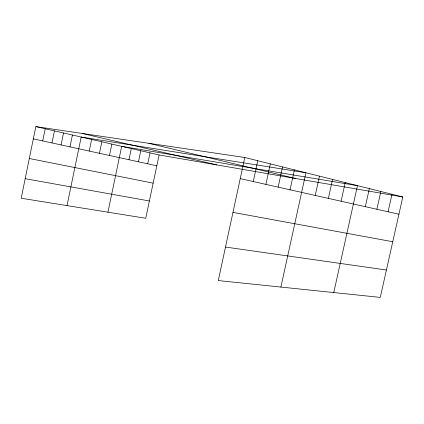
<?xml version="1.0" encoding="UTF-8"?>
<svg xmlns="http://www.w3.org/2000/svg" width="424" height="424" viewBox="0 0 424 424"><rect width="100%" height="100%" fill="white"/><g stroke="black" fill="none" stroke-linecap="round" stroke-linejoin="round"><path stroke-width="0.64" d="M244.802 157.495L35.833 126.606L21.2 198.236L145.745 218.275L159.106 154.956L402.8 196.98L380.28 297.394L218.275 280.561L244.802 157.495L402.8 196.98M42.734 140.927L45.225 128.769M51.977 142.946L54.452 130.889M61.061 144.923L63.52 132.972M69.987 146.868L72.43 135.023M67.013 205.608L81.191 137.037L305.916 172.769L280.895 287.069M89.215 151.061L91.626 139.438M99.455 153.292L101.85 141.791M109.493 155.481L111.867 144.091M107.929 212.191L121.688 146.349L357.48 185.654L333.773 292.56M128.976 159.731L131.318 148.564M138.436 161.793L140.757 150.737M147.716 163.818L150.022 152.868M253.261 181.546L257.76 160.733M265.885 184.376L270.332 163.876M278.144 187.122L282.543 166.929M290.053 189.793L294.394 169.892M315.223 195.438L319.463 176.156M328.377 198.384L332.554 179.426M341.097 201.236L345.221 182.59M365.334 206.668L369.346 188.622M376.883 209.26L380.847 191.494M388.082 211.767L391.993 194.277M225.499 247.044L386.423 270.019M25.191 178.69L149.391 200.987M232.972 212.387L392.762 241.738M29.314 158.507L153.159 183.147M33.326 138.876L156.816 165.8M240.249 178.626L398.936 214.205M35.833 126.606L159.106 154.956M82.235 133.465L216.675 164.883M148.798 143.307L295.676 178.509"/></g></svg>
